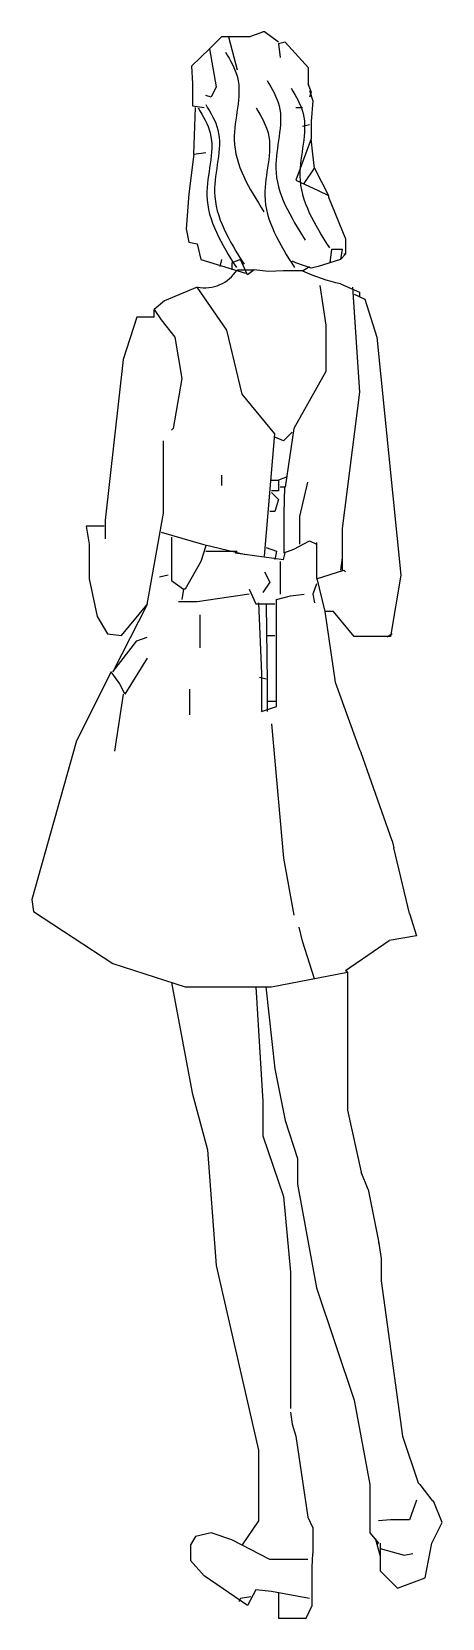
# Model space of a CAD drawing. Header units: millimetres. Extents: x -1576.92 to -1576.54, y 1861.64 to 1863.13.
import ezdxf

# ---------------------------------------------------------------- set-up
doc = ezdxf.new("R2010")
doc.units = ezdxf.units.MM
doc.header["$LTSCALE"] = 10
doc.layers.add('Humanos', color=2, linetype='Continuous')

msp = doc.modelspace()

# ---------------------------------------------------------------- linework, layer by layer
at = {"layer": 'Humanos'}
for p, q in [((-1576.7205, 1863.1238), (-1576.7075, 1863.1287)), ((-1576.7059, 1863.1287), (-1576.7075, 1863.1287)), ((-1576.6929, 1863.119), (-1576.7059, 1863.1287)), ((-1576.7464, 1863.1238), (-1576.7577, 1863.1125)), ((-1576.7205, 1863.1238), (-1576.7464, 1863.1238)), ((-1576.7399, 1863.1238), (-1576.7318, 1863.093)), ((-1576.6865, 1863.119), (-1576.6929, 1863.1173)), ((-1576.6929, 1863.1173), (-1576.6913, 1863.1044)), ((-1576.6646, 1863.0947), (-1576.6865, 1863.119)), ((-1576.7747, 1863.0963), (-1576.7577, 1863.1125)), ((-1576.7577, 1863.1125), (-1576.7513, 1863.0768)), ((-1576.7747, 1863.0963), (-1576.7735, 1863.0801)), ((-1576.6646, 1863.0784), (-1576.6646, 1863.0947)), ((-1576.7735, 1863.0801), (-1576.7735, 1863.059)), ((-1576.7513, 1863.0768), (-1576.7561, 1863.0671)), ((-1576.6654, 1863.0801), (-1576.6622, 1863.072)), ((-1576.6638, 1863.0736), (-1576.6605, 1863.0639)), ((-1576.6622, 1863.072), (-1576.6638, 1863.0671)), ((-1576.7735, 1863.059), (-1576.7626, 1863.0574)), ((-1576.7723, 1863.0136), (-1576.7707, 1863.0574)), ((-1576.7561, 1863.0671), (-1576.761, 1863.0687)), ((-1576.6767, 1863.0574), (-1576.6703, 1863.0574)), ((-1576.6605, 1863.0639), (-1576.6622, 1863.0444)), ((-1576.6638, 1863.0412), (-1576.6703, 1863.0396)), ((-1576.6622, 1863.0444), (-1576.6622, 1863.0282)), ((-1576.6622, 1863.0282), (-1576.6767, 1862.9893)), ((-1576.6605, 1863.0136), (-1576.6622, 1863.0282)), ((-1576.7723, 1863.0136), (-1576.7772, 1862.9764)), ((-1576.7723, 1863.0136), (-1576.761, 1863.0153)), ((-1576.6589, 1863.0007), (-1576.6605, 1863.0136)), ((-1576.6686, 1862.9861), (-1576.6589, 1863.0007)), ((-1576.6589, 1863.0007), (-1576.646, 1862.9748)), ((-1576.6767, 1862.9893), (-1576.6557, 1862.9796)), ((-1576.6557, 1862.9796), (-1576.646, 1862.9748)), ((-1576.7772, 1862.9764), (-1576.7796, 1862.9436)), ((-1576.646, 1862.9748), (-1576.646, 1862.9732)), ((-1576.646, 1862.9732), (-1576.6298, 1862.9343)), ((-1576.7796, 1862.9436), (-1576.7772, 1862.931)), ((-1576.7772, 1862.931), (-1576.7691, 1862.9294)), ((-1576.7691, 1862.9294), (-1576.7658, 1862.9148)), ((-1576.6443, 1862.9116), (-1576.6427, 1862.9246)), ((-1576.6427, 1862.9246), (-1576.633, 1862.9246)), ((-1576.633, 1862.9246), (-1576.6346, 1862.9148)), ((-1576.6298, 1862.9343), (-1576.6298, 1862.9197)), ((-1576.7658, 1862.9148), (-1576.7237, 1862.9019)), ((-1576.7464, 1862.9148), (-1576.748, 1862.9083)), ((-1576.7286, 1862.9148), (-1576.7367, 1862.9116)), ((-1576.7367, 1862.9116), (-1576.7367, 1862.9051)), ((-1576.7221, 1862.9003), (-1576.7286, 1862.9148)), ((-1576.6767, 1862.9116), (-1576.68, 1862.9132)), ((-1576.6622, 1862.9067), (-1576.6767, 1862.9116)), ((-1576.6703, 1862.9043), (-1576.6638, 1862.9083)), ((-1576.6557, 1862.9083), (-1576.6622, 1862.9067)), ((-1576.6346, 1862.9148), (-1576.6557, 1862.9083)), ((-1576.6298, 1862.9197), (-1576.6346, 1862.9148)), ((-1576.6298, 1862.9197), (-1576.6314, 1862.9197)), ((-1576.7318, 1862.9051), (-1576.7156, 1862.9051)), ((-1576.7156, 1862.9051), (-1576.7221, 1862.9003)), ((-1576.7027, 1862.9035), (-1576.7156, 1862.9051)), ((-1576.6881, 1862.9043), (-1576.7027, 1862.9035)), ((-1576.6703, 1862.9043), (-1576.6881, 1862.9043)), ((-1576.6541, 1862.8905), (-1576.6484, 1862.8533)), ((-1576.6346, 1862.8921), (-1576.6168, 1862.884)), ((-1576.7999, 1862.876), (-1576.8096, 1862.8678)), ((-1576.7691, 1862.8889), (-1576.7999, 1862.876)), ((-1576.7415, 1862.8484), (-1576.7691, 1862.8889)), ((-1576.6233, 1862.8889), (-1576.6168, 1862.7901)), ((-1576.6217, 1862.8824), (-1576.6119, 1862.8776)), ((-1576.6168, 1862.884), (-1576.6168, 1862.88)), ((-1576.6119, 1862.8776), (-1576.6006, 1862.8419)), ((-1576.8258, 1862.8606), (-1576.8387, 1862.8209)), ((-1576.8096, 1862.8606), (-1576.8258, 1862.8606)), ((-1576.8096, 1862.8678), (-1576.8031, 1862.8581)), ((-1576.8096, 1862.8606), (-1576.8096, 1862.8678)), ((-1576.8031, 1862.8581), (-1576.7901, 1862.8419)), ((-1576.727, 1862.7885), (-1576.7415, 1862.8484)), ((-1576.6484, 1862.8533), (-1576.6484, 1862.8095)), ((-1576.7901, 1862.8419), (-1576.7837, 1862.8031)), ((-1576.6006, 1862.8419), (-1576.5779, 1862.6184)), ((-1576.8387, 1862.8209), (-1576.8557, 1862.6702)), ((-1576.7837, 1862.8031), (-1576.7918, 1862.7561)), ((-1576.6484, 1862.8095), (-1576.6784, 1862.7561)), ((-1576.6962, 1862.7512), (-1576.727, 1862.7885)), ((-1576.6168, 1862.7901), (-1576.633, 1862.6621)), ((-1576.8007, 1862.6767), (-1576.8007, 1862.7447)), ((-1576.7918, 1862.7561), (-1576.7934, 1862.7545)), ((-1576.7059, 1862.6362), (-1576.6962, 1862.7512)), ((-1576.6881, 1862.7447), (-1576.6962, 1862.748)), ((-1576.68, 1862.7528), (-1576.6881, 1862.7447)), ((-1576.6784, 1862.7561), (-1576.6865, 1862.701)), ((-1576.7464, 1862.7123), (-1576.7464, 1862.7026)), ((-1576.6994, 1862.7075), (-1576.6929, 1862.7075)), ((-1576.6929, 1862.6977), (-1576.6994, 1862.6977)), ((-1576.6848, 1862.7107), (-1576.6929, 1862.7075)), ((-1576.6929, 1862.7075), (-1576.6929, 1862.6977)), ((-1576.6865, 1862.701), (-1576.6913, 1862.701)), ((-1576.6873, 1862.701), (-1576.6877, 1862.6767)), ((-1576.6727, 1862.6734), (-1576.6654, 1862.7059)), ((-1576.6994, 1862.6961), (-1576.6929, 1862.6896)), ((-1576.6929, 1862.6896), (-1576.6962, 1862.6783)), ((-1576.8557, 1862.6702), (-1576.8557, 1862.6524)), ((-1576.8161, 1862.5908), (-1576.8007, 1862.6767)), ((-1576.6962, 1862.6783), (-1576.701, 1862.6783)), ((-1576.6877, 1862.6767), (-1576.6877, 1862.6394)), ((-1576.6727, 1862.6475), (-1576.6727, 1862.6734)), ((-1576.8736, 1862.6645), (-1576.8707, 1862.6475)), ((-1576.8566, 1862.6645), (-1576.8736, 1862.6645)), ((-1576.8031, 1862.6589), (-1576.7642, 1862.6475)), ((-1576.7934, 1862.654), (-1576.7934, 1862.6135)), ((-1576.633, 1862.6621), (-1576.633, 1862.6232)), ((-1576.8707, 1862.6475), (-1576.8707, 1862.6151)), ((-1576.761, 1862.6459), (-1576.7658, 1862.6313)), ((-1576.7642, 1862.6475), (-1576.7237, 1862.6378)), ((-1576.761, 1862.641), (-1576.7318, 1862.641)), ((-1576.7334, 1862.6394), (-1576.6881, 1862.633)), ((-1576.7043, 1862.6443), (-1576.6946, 1862.641)), ((-1576.6946, 1862.641), (-1576.6962, 1862.633)), ((-1576.6881, 1862.633), (-1576.6865, 1862.6394)), ((-1576.6877, 1862.6394), (-1576.6784, 1862.6427)), ((-1576.6784, 1862.6427), (-1576.6638, 1862.6508)), ((-1576.6638, 1862.6508), (-1576.6573, 1862.6475)), ((-1576.6573, 1862.6491), (-1576.6573, 1862.6167)), ((-1576.7658, 1862.6313), (-1576.7804, 1862.6054)), ((-1576.6913, 1862.6313), (-1576.6913, 1862.6005)), ((-1576.6573, 1862.6151), (-1576.6314, 1862.6232)), ((-1576.633, 1862.6346), (-1576.6346, 1862.6232)), ((-1576.6314, 1862.6232), (-1576.6298, 1862.6216)), ((-1576.8707, 1862.6151), (-1576.863, 1862.5795)), ((-1576.7966, 1862.6184), (-1576.8047, 1862.6167)), ((-1576.7934, 1862.6135), (-1576.782, 1862.6054)), ((-1576.701, 1862.6119), (-1576.7075, 1862.6022)), ((-1576.7059, 1862.6216), (-1576.701, 1862.6119)), ((-1576.6573, 1862.6103), (-1576.6605, 1862.6005)), ((-1576.6573, 1862.6167), (-1576.6492, 1862.5844)), ((-1576.5779, 1862.6184), (-1576.5876, 1862.5609)), ((-1576.7691, 1862.5933), (-1576.7869, 1862.5933)), ((-1576.782, 1862.6054), (-1576.7837, 1862.5957)), ((-1576.7804, 1862.6054), (-1576.782, 1862.6054)), ((-1576.7205, 1862.6005), (-1576.7691, 1862.5933)), ((-1576.7205, 1862.6054), (-1576.714, 1862.5916)), ((-1576.7116, 1862.5924), (-1576.7087, 1862.526)), ((-1576.6946, 1862.5957), (-1576.6816, 1862.5989)), ((-1576.6946, 1862.4952), (-1576.6946, 1862.5957)), ((-1576.6816, 1862.5989), (-1576.6686, 1862.6005)), ((-1576.6605, 1862.6005), (-1576.6589, 1862.5924)), ((-1576.863, 1862.5795), (-1576.8533, 1862.5633)), ((-1576.8161, 1862.5908), (-1576.8485, 1862.5276)), ((-1576.8404, 1862.5617), (-1576.8161, 1862.5908)), ((-1576.7666, 1862.5811), (-1576.7666, 1862.5503)), ((-1576.714, 1862.5916), (-1576.6962, 1862.5916)), ((-1576.7043, 1862.5908), (-1576.7035, 1862.5179)), ((-1576.6492, 1862.5844), (-1576.6395, 1862.5179)), ((-1576.6411, 1862.5844), (-1576.6492, 1862.5844)), ((-1576.6217, 1862.5609), (-1576.6411, 1862.5844)), ((-1576.8533, 1862.5633), (-1576.8404, 1862.5617)), ((-1576.586, 1862.5633), (-1576.5909, 1862.5601)), ((-1576.8485, 1862.5276), (-1576.8258, 1862.5568)), ((-1576.8258, 1862.5568), (-1576.8161, 1862.5601)), ((-1576.7043, 1862.5617), (-1576.6962, 1862.5617)), ((-1576.5876, 1862.5609), (-1576.6217, 1862.5609)), ((-1576.8161, 1862.5406), (-1576.8371, 1862.5066)), ((-1576.8501, 1862.5276), (-1576.8825, 1862.4629)), ((-1576.842, 1862.5163), (-1576.8501, 1862.5276)), ((-1576.7108, 1862.5228), (-1576.7043, 1862.5212)), ((-1576.7087, 1862.526), (-1576.7087, 1862.4904)), ((-1576.7035, 1862.5179), (-1576.7035, 1862.4904)), ((-1576.6395, 1862.5179), (-1576.6168, 1862.4547)), ((-1576.8387, 1862.5066), (-1576.8468, 1862.4531)), ((-1576.8371, 1862.5066), (-1576.842, 1862.5163)), ((-1576.7764, 1862.5115), (-1576.7764, 1862.4872)), ((-1576.7087, 1862.4904), (-1576.6946, 1862.4952)), ((-1576.7027, 1862.5001), (-1576.6946, 1862.5001)), ((-1576.6994, 1862.479), (-1576.6881, 1862.3527)), ((-1576.8825, 1862.4629), (-1576.9246, 1862.3138)), ((-1576.6168, 1862.4547), (-1576.6152, 1862.4515)), ((-1576.586, 1862.3689), (-1576.6152, 1862.4515)), ((-1576.586, 1862.3689), (-1576.5844, 1862.3624)), ((-1576.5698, 1862.3008), (-1576.5844, 1862.3624)), ((-1576.6881, 1862.3527), (-1576.6784, 1862.2992)), ((-1576.9246, 1862.3138), (-1576.923, 1862.3025)), ((-1576.923, 1862.3025), (-1576.8485, 1862.2539)), ((-1576.5698, 1862.3008), (-1576.5633, 1862.2798)), ((-1576.6703, 1862.2749), (-1576.6735, 1862.2879)), ((-1576.5633, 1862.2798), (-1576.5888, 1862.2755)), ((-1576.6589, 1862.2393), (-1576.6703, 1862.2749)), ((-1576.6298, 1862.2474), (-1576.6038, 1862.2652)), ((-1576.6038, 1862.2652), (-1576.5888, 1862.2755)), ((-1576.8485, 1862.2539), (-1576.7804, 1862.232)), ((-1576.7934, 1862.236), (-1576.7739, 1862.1324)), ((-1576.6994, 1862.232), (-1576.6281, 1862.2458)), ((-1576.6281, 1862.2458), (-1576.6298, 1862.2474)), ((-1576.6281, 1862.2458), (-1576.6281, 1862.1162)), ((-1576.7804, 1862.232), (-1576.6994, 1862.232)), ((-1576.7142, 1862.232), (-1576.7075, 1862.1243)), ((-1576.7047, 1862.232), (-1576.6962, 1862.155)), ((-1576.6962, 1862.155), (-1576.6865, 1862.1064)), ((-1576.7739, 1862.1324), (-1576.7594, 1862.0789)), ((-1576.7075, 1862.1243), (-1576.7075, 1862.1048)), ((-1576.6281, 1862.1162), (-1576.6152, 1862.0578)), ((-1576.7075, 1862.1048), (-1576.7075, 1862.0919)), ((-1576.6865, 1862.1064), (-1576.6751, 1862.0708)), ((-1576.7075, 1862.0919), (-1576.6881, 1862.0352)), ((-1576.7594, 1862.0789), (-1576.7513, 1861.9704)), ((-1576.6751, 1862.0708), (-1576.6751, 1862.0465)), ((-1576.6087, 1862.0416), (-1576.6152, 1862.0578)), ((-1576.6751, 1862.0465), (-1576.6573, 1861.9493)), ((-1576.6087, 1862.0416), (-1576.599, 1861.993)), ((-1576.6881, 1862.0352), (-1576.6816, 1861.9639)), ((-1576.599, 1861.993), (-1576.599, 1861.9914)), ((-1576.599, 1861.993), (-1576.5965, 1861.9769)), ((-1576.7513, 1861.9704), (-1576.7116, 1861.797)), ((-1576.5965, 1861.9769), (-1576.5965, 1861.9558)), ((-1576.6816, 1861.9639), (-1576.6816, 1861.8359)), ((-1576.5965, 1861.9558), (-1576.5763, 1861.81)), ((-1576.6573, 1861.9493), (-1576.6217, 1861.844)), ((-1576.6816, 1861.8327), (-1576.68, 1861.8213)), ((-1576.6217, 1861.844), (-1576.6071, 1861.7646)), ((-1576.68, 1861.8213), (-1576.6767, 1861.81)), ((-1576.6767, 1861.81), (-1576.6654, 1861.7339)), ((-1576.5763, 1861.81), (-1576.5617, 1861.7662)), ((-1576.7116, 1861.797), (-1576.7116, 1861.7306)), ((-1576.6071, 1861.7646), (-1576.6071, 1861.7193)), ((-1576.5617, 1861.7662), (-1576.5601, 1861.7646)), ((-1576.5601, 1861.7646), (-1576.5488, 1861.75)), ((-1576.5633, 1861.75), (-1576.5698, 1861.7314)), ((-1576.5471, 1861.7484), (-1576.5488, 1861.75)), ((-1576.539, 1861.729), (-1576.5471, 1861.7484)), ((-1576.7116, 1861.7306), (-1576.727, 1861.7079)), ((-1576.6654, 1861.7339), (-1576.6605, 1861.7241)), ((-1576.5876, 1861.7314), (-1576.599, 1861.7306)), ((-1576.5698, 1861.7314), (-1576.5876, 1861.7314)), ((-1576.5488, 1861.7096), (-1576.539, 1861.729)), ((-1576.7707, 1861.716), (-1576.7756, 1861.7079)), ((-1576.7561, 1861.7193), (-1576.7707, 1861.716)), ((-1576.7367, 1861.7128), (-1576.7561, 1861.7193)), ((-1576.6605, 1861.7241), (-1576.6605, 1861.6998)), ((-1576.6071, 1861.7193), (-1576.599, 1861.7096)), ((-1576.6022, 1861.7144), (-1576.5974, 1861.6974)), ((-1576.7756, 1861.7079), (-1576.7756, 1861.6933)), ((-1576.701, 1861.6942), (-1576.7367, 1861.7128)), ((-1576.6613, 1861.6869), (-1576.6605, 1861.6998)), ((-1576.599, 1861.7096), (-1576.6006, 1861.7079)), ((-1576.5974, 1861.7096), (-1576.5974, 1861.6836)), ((-1576.5974, 1861.7047), (-1576.5747, 1861.6982)), ((-1576.5747, 1861.6982), (-1576.5666, 1861.6998)), ((-1576.5552, 1861.6771), (-1576.5488, 1861.7096)), ((-1576.7626, 1861.6788), (-1576.7756, 1861.6933)), ((-1576.6654, 1861.6942), (-1576.701, 1861.6942)), ((-1576.6613, 1861.6512), (-1576.6613, 1861.6869)), ((-1576.7221, 1861.6512), (-1576.7626, 1861.6788)), ((-1576.5974, 1861.6836), (-1576.5812, 1861.6674)), ((-1576.5812, 1861.6674), (-1576.5552, 1861.6771)), ((-1576.7286, 1861.6577), (-1576.7302, 1861.6545)), ((-1576.7189, 1861.6593), (-1576.7286, 1861.6577)), ((-1576.714, 1861.6658), (-1576.7221, 1861.6512)), ((-1576.6994, 1861.6642), (-1576.714, 1861.6658)), ((-1576.6638, 1861.6577), (-1576.6994, 1861.6642)), ((-1576.6929, 1861.663), (-1576.6929, 1861.6391)), ((-1576.6929, 1861.6391), (-1576.667, 1861.6391)), ((-1576.667, 1861.6391), (-1576.6613, 1861.6512))]:
    msp.add_line(p, q, dxfattribs=at)
for centre, radius, start, end in [((-1576.7623, 1862.9242), 0.036, 259.0932, 327.8636), ((-1576.6025, 1863.0446), 0.1558, 244.2341, 258.116)]:
    msp.add_arc(centre, radius, start, end, dxfattribs=at)
for points in [[(-1576.7427, 1863.1095), (-1576.7314, 1863.0859), (-1576.7344, 1863.0274), (-1576.7067, 1862.9597)], [(-1576.7036, 1863.0828), (-1576.6923, 1863.0592), (-1576.6954, 1863.0007), (-1576.6677, 1862.933)], [(-1576.681, 1863.0756), (-1576.6697, 1863.052), (-1576.6728, 1862.9935), (-1576.6451, 1862.9258)], [(-1576.7683, 1863.0572), (-1576.757, 1863.0336), (-1576.7601, 1862.9751), (-1576.7324, 1862.9073)], [(-1576.7611, 1863.0602), (-1576.7498, 1863.0366), (-1576.7529, 1862.9781), (-1576.7252, 1862.9104)], [(-1576.7139, 1863.0572), (-1576.7026, 1863.0336), (-1576.7057, 1862.9751), (-1576.6779, 1862.9073)]]:
    msp.add_spline(points, degree=3, dxfattribs=at)

doc.saveas('drawing.dxf')
